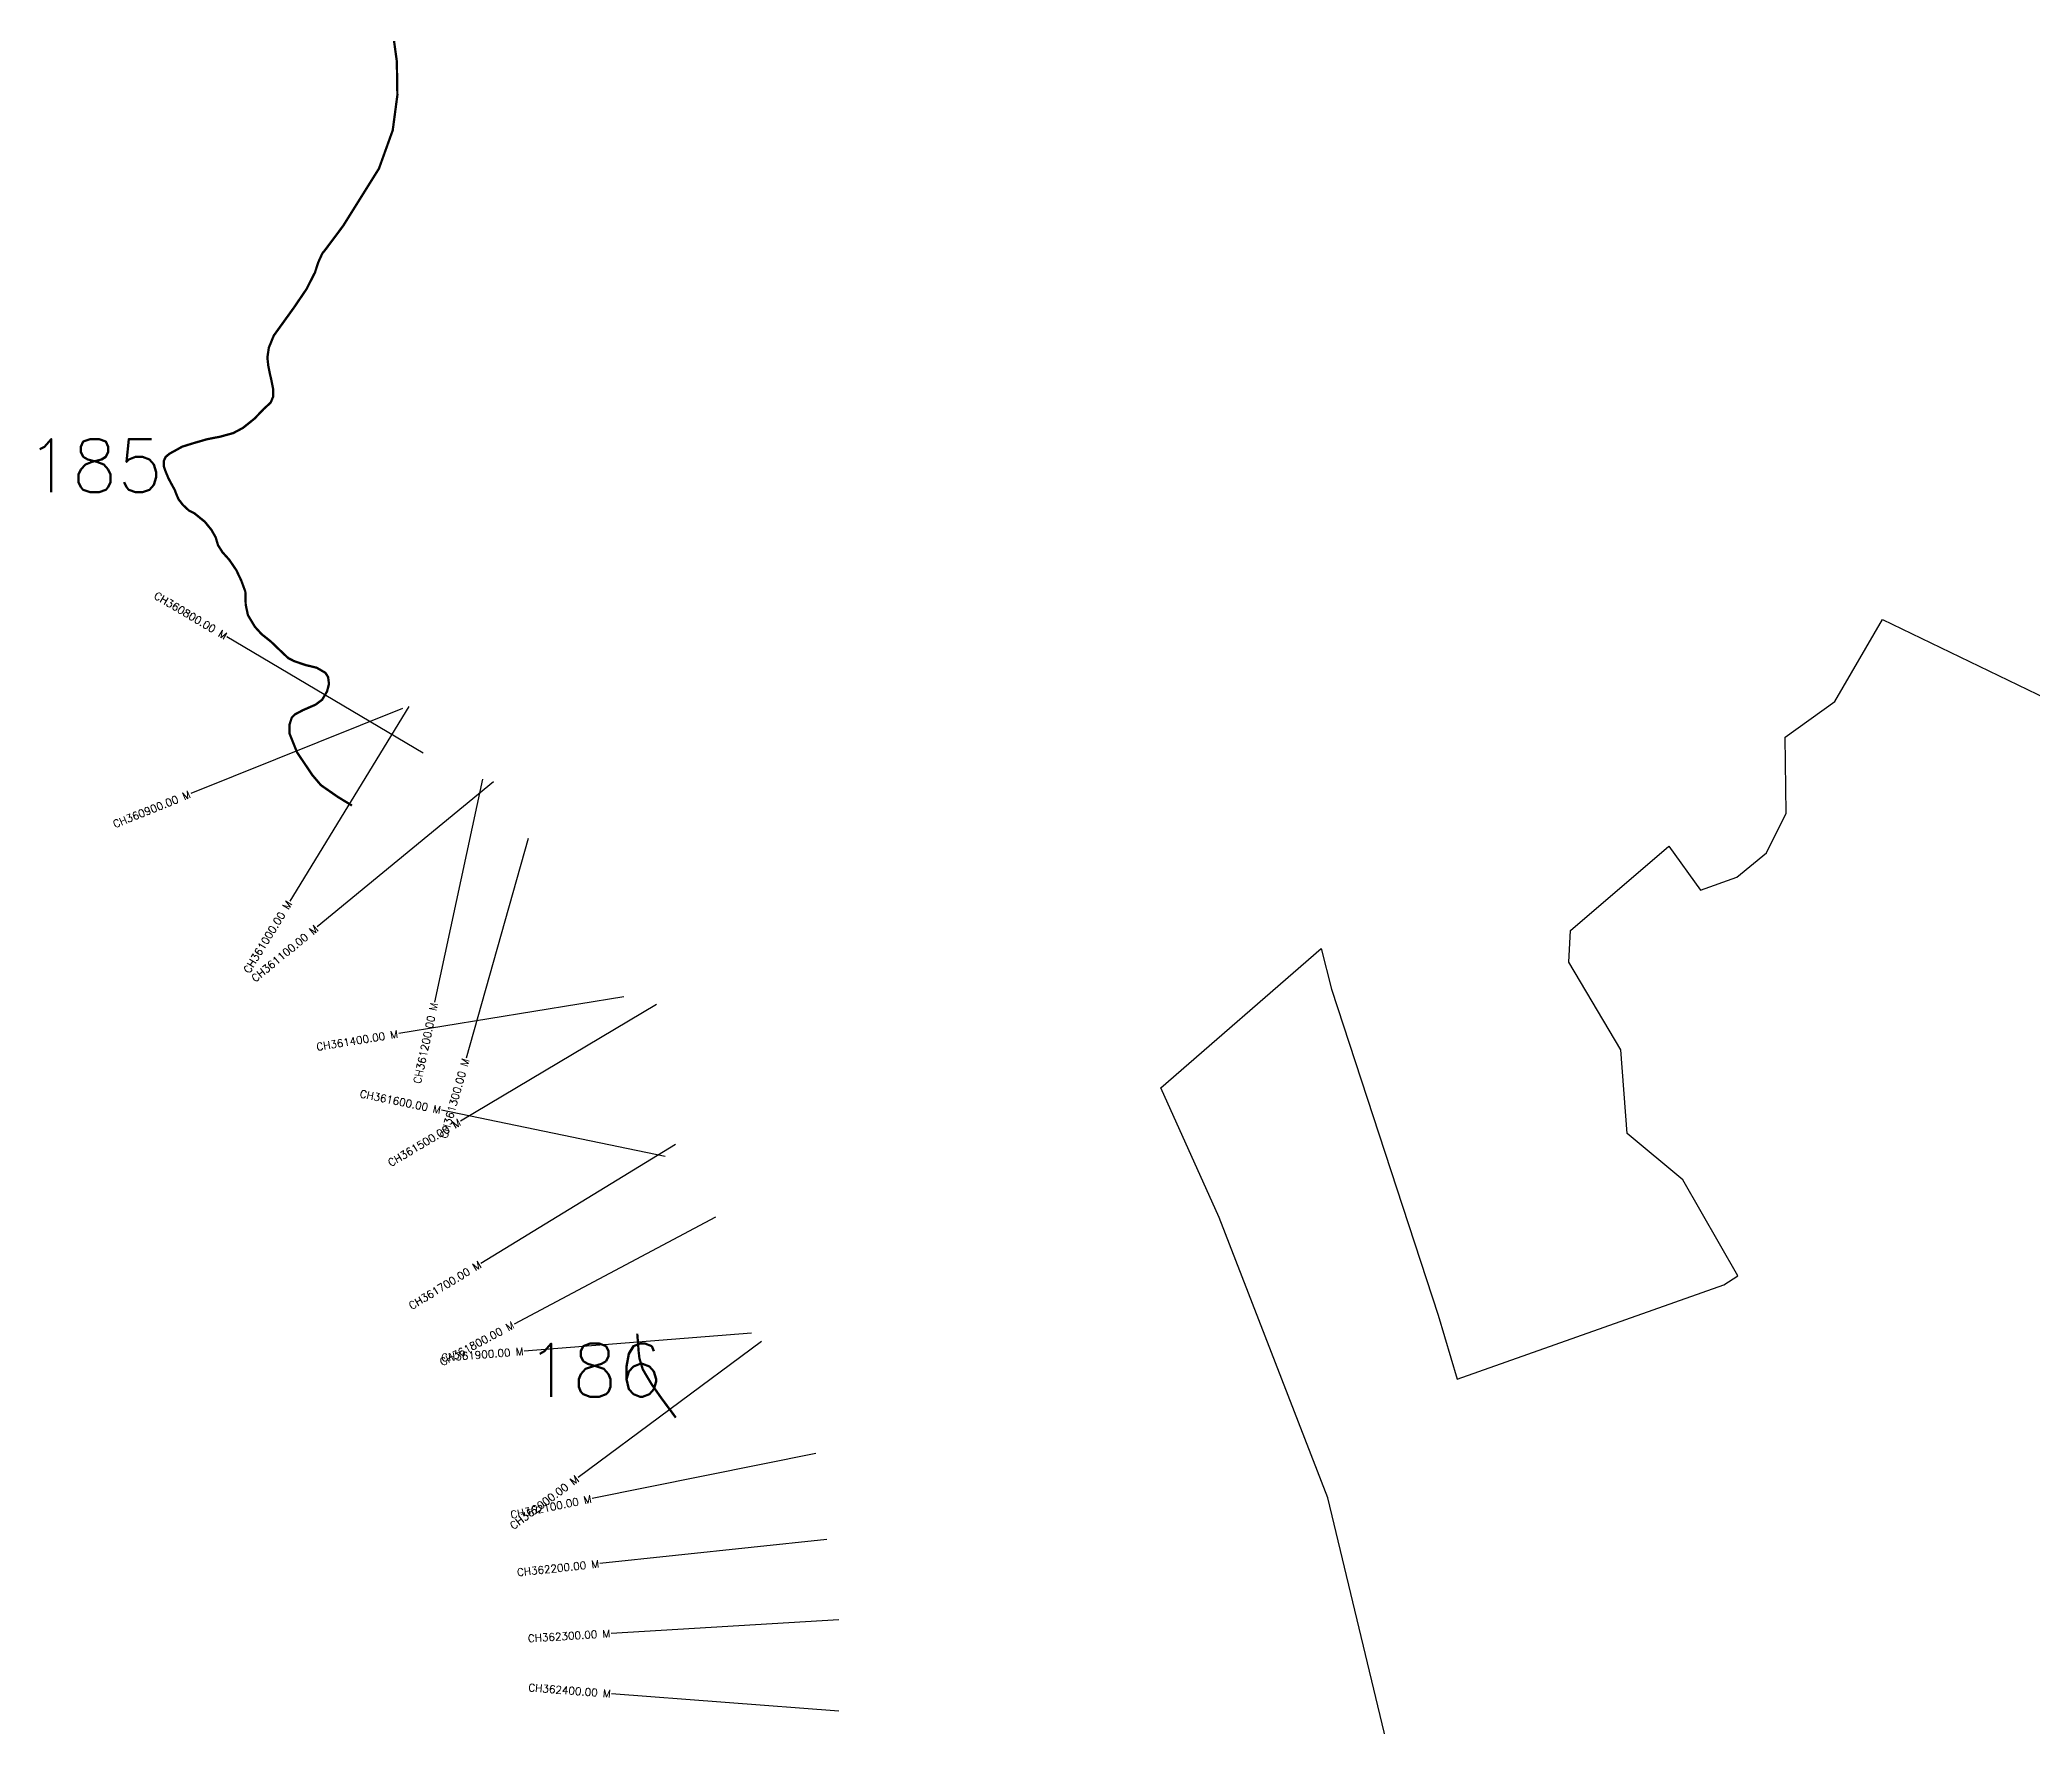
# Model space of a CAD drawing. Header units: metres. Extents: x 297154 to 302393, y 1968682 to 1973907.
# Drawn here: x 297154 to 299773, y 1971689 to 1973907 of the extents above; entities that cross this region are included whole.
import ezdxf
from ezdxf.enums import TextEntityAlignment as Align

# ---------------------------------------------------------------- set-up
doc = ezdxf.new("R2010")
doc.units = ezdxf.units.M
doc.header["$MEASUREMENT"] = 0
for name, color, linetype in [('CS', 134, 'Continuous'), ('CSMark', 6, 'Continuous'), ('NATURALLY PROTECTED', 3, 'Continuous')]:
    doc.layers.add(name, color=color, linetype=linetype)
doc.styles.get("Standard").update_dxf_attribs({"font": 'simplex.shx'})

msp = doc.modelspace()

# ---------------------------------------------------------------- linework, layer by layer
at = {"color": 6, "flags": 128}
for points in [[(299513.8, 1973036.5), (299576.5, 1973144.3)], [(299576.5, 1973144.3), (299932.5, 1972972.6)], [(298929.5, 1971646.2), (298847.4, 1971989), (298704.4, 1972357.7), (298627.6, 1972528.3), (298838.6, 1972711.4), (298852, 1972658), (298992.2, 1972229.3), (299017.2, 1972145.3), (299367.8, 1972269.3), (299386.2, 1972280.9), (299314.2, 1972407.2), (299240.6, 1972468.5), (299232.5, 1972578.2), (299164.3, 1972693.7), (299166.5, 1972735.4), (299295.5, 1972846.3), (299337, 1972788.3), (299384.9, 1972805.5), (299424.1, 1972837.3), (299449.7, 1972889.8), (299448.7, 1972989.6), (299513.8, 1973036.5)]]:
    msp.add_lwpolyline(points, dxfattribs=at)
at = {"layer": 'CS'}
for p, q in [((297657.7, 1972968.4), (297399.6, 1973121.3)), ((297630.5, 1973027.4), (297352.2, 1972915.4)), ((297639, 1973029.7), (297482.3, 1972773.9)), ((297750.4, 1972930.6), (297518.6, 1972740.1)), ((297735.7, 1972934.4), (297672.6, 1972641.1)), ((297795.8, 1972856.3), (297714.3, 1972567.5)), ((297921.7, 1972648), (297625.6, 1972599.6)), ((297964.6, 1972637.9), (297706.8, 1972484.6)), ((297975.8, 1972438.1), (297682, 1972498.8)), ((297989.7, 1972453.7), (297733.6, 1972297.5)), ((298042.3, 1972358.3), (297777.3, 1972217.7)), ((298089.7, 1972205.5), (297790.7, 1972182)), ((298102.5, 1972194.7), (297861.5, 1972016)), ((298174.1, 1972047.3), (297880, 1971988.1)), ((298188.4, 1971934.5), (297890.1, 1971902.6)), ((298204.2, 1971828.9), (297904.8, 1971810.9)), ((298204.5, 1971708.6), (297905.4, 1971731.4))]:
    msp.add_line(p, q, dxfattribs=at)
at = {"layer": 'NATURALLY PROTECTED', "const_width": 3, "flags": 128}
for points in [[(297619.5, 1973905.2), (297623.2, 1973878.3), (297623.9, 1973833.9), (297617.8, 1973787.7), (297599.7, 1973737.4), (297552.8, 1973662.3), (297529.4, 1973630.9), (297525.2, 1973625.7), (297519.9, 1973614.1), (297515.6, 1973600.8), (297504.6, 1973579.1), (297487.9, 1973554.5), (297461.4, 1973517.7), (297454.9, 1973501.8), (297453, 1973488.8), (297454.2, 1973478), (297456.2, 1973467.8), (297458.3, 1973458.9), (297460.6, 1973447.4), (297460.6, 1973437.4), (297457.3, 1973429.5), (297448.2, 1973421.2), (297436.2, 1973408.6), (297420.9, 1973396.3), (297408.2, 1973389.5), (297391.2, 1973384.8), (297373.4, 1973381.3), (297355.8, 1973376.2), (297341, 1973371.6), (297330.4, 1973365.7), (297324.5, 1973362.5), (297319.4, 1973358.3), (297316.8, 1973353), (297316.7, 1973346.2), (297318.9, 1973339.7), (297322.8, 1973330.2), (297326.3, 1973323.6), (297331.1, 1973314.9), (297333.4, 1973308.9), (297336.2, 1973302.4), (297341.8, 1973295.1), (297349.7, 1973287.7), (297357.1, 1973283.9), (297370.7, 1973272.9), (297379.4, 1973262.2), (297385, 1973252.4), (297388.1, 1973242), (297393.9, 1973232.8), (297402.9, 1973222.8), (297412.1, 1973209.3), (297418.7, 1973195.4), (297424, 1973181), (297424.5, 1973163.6), (297427.4, 1973150.1), (297436.5, 1973134.8), (297445.5, 1973124.9), (297457.8, 1973115.1), (297466.2, 1973107), (297480.3, 1973093.6), (297488.3, 1973089.5), (297503.2, 1973084.4), (297517.8, 1973080.9), (297529.4, 1973074.1), (297532.8, 1973068.6), (297534, 1973059.6), (297531.5, 1973049.8), (297525.1, 1973038.9), (297516.4, 1973032.3), (297500, 1973025.2), (297489.4, 1973019.6), (297485.1, 1973015.4), (297481.9, 1973005.5), (297482.1, 1972994.2), (297492, 1972969.6), (297512.1, 1972939.7), (297523.4, 1972926.4), (297545.4, 1972911.1), (297564.2, 1972899.6)], [(297939.3, 1972205), (297941.2, 1972180.8), (297942.2, 1972172.3), (297946.6, 1972158), (297958, 1972138.8), (297971.1, 1972120.1), (297990, 1972094.6)]]:
    msp.add_lwpolyline(points, dxfattribs=at)

# ---------------------------------------------------------------- texts
at = {"char_height": 70, "attachment_point": 1}
for s, insert in [('185', (297135.8, 1973381.6)), ('186', (297793.3, 1972192))]:
    msp.add_mtext_dynamic_manual_height_columns(s, width=95.172, gutter_width=1, heights=[0], dxfattribs=dict(at, insert=insert))
at = {"layer": 'CSMark'}
for s, rotation, p in [('CH360800.00 M', 329.363, (297398.7, 1973121.8)), ('CH360900.00 M', 21.9268, (297351.2, 1972915)), ('CH361000.00 M', 58.512, (297481.8, 1972773.1)), ('CH361100.00 M', 39.4179, (297517.8, 1972739.5)), ('CH361200.00 M', 77.8623, (297672.4, 1972640.1)), ('CH361400.00 M', 9.2884, (297624.6, 1972599.5)), ('CH361300.00 M', 74.2349, (297714, 1972566.6)), ('CH361600.00 M', 348.3196, (297681, 1972499)), ('CH361500.00 M', 30.7491, (297706, 1972484)), ('CH361700.00 M', 31.3913, (297732.8, 1972297)), ('CH361800.00 M', 27.9289, (297776.4, 1972217.3)), ('CH361900.00 M', 4.5023, (297789.7, 1972181.9)), ('CH362000.00 M', 36.5415, (297860.7, 1972015.4)), ('CH362100.00 M', 11.3866, (297879, 1971987.9)), ('CH362200.00 M', 6.0933, (297889.1, 1971902.5)), ('CH362300.00 M', 3.4549, (297903.8, 1971810.8)), ('CH362400.00 M', 355.6463, (297904.4, 1971731.5))]:
    msp.add_text(s, height=10, rotation=rotation, dxfattribs=at).set_placement(p, align=Align.MIDDLE_RIGHT)

doc.saveas('drawing.dxf')
